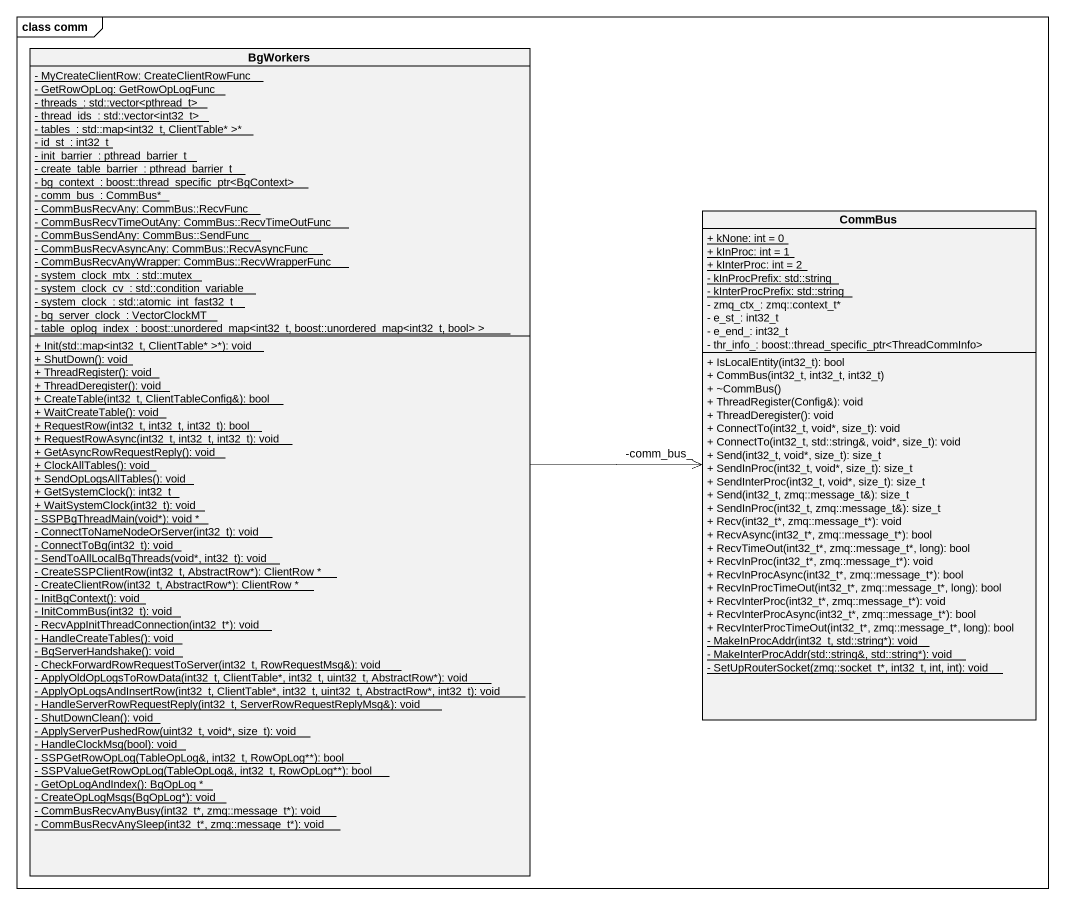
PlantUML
@startuml
mainframe class comm
hide circle
hide empty members
skinparam classAttributeIconSize 0
class BgWorkers {
  {static} - MyCreateClientRow: CreateClientRowFunc
  {static} - GetRowOpLog: GetRowOpLogFunc
  {static} - threads_: std::vector<pthread_t>
  {static} - thread_ids_: std::vector<int32_t>
  {static} - tables_: std::map<int32_t, ClientTable* >*
  {static} - id_st_: int32_t
  {static} - init_barrier_: pthread_barrier_t
  {static} - create_table_barrier_: pthread_barrier_t
  {static} - bg_context_: boost::thread_specific_ptr<BgContext>
  {static} - comm_bus_: CommBus*
  {static} - CommBusRecvAny: CommBus::RecvFunc
  {static} - CommBusRecvTimeOutAny: CommBus::RecvTimeOutFunc
  {static} - CommBusSendAny: CommBus::SendFunc
  {static} - CommBusRecvAsyncAny: CommBus::RecvAsyncFunc
  {static} - CommBusRecvAnyWrapper: CommBus::RecvWrapperFunc
  {static} - system_clock_mtx_: std::mutex
  {static} - system_clock_cv_: std::condition_variable
  {static} - system_clock_: std::atomic_int_fast32_t
  {static} - bg_server_clock_: VectorClockMT
  {static} - table_oplog_index_: boost::unordered_map<int32_t, boost::unordered_map<int32_t, bool> >
  {static} + Init(std::map<int32_t, ClientTable* >*): void
  {static} + ShutDown(): void
  {static} + ThreadRegister(): void
  {static} + ThreadDeregister(): void
  {static} + CreateTable(int32_t, ClientTableConfig&): bool
  {static} + WaitCreateTable(): void
  {static} + RequestRow(int32_t, int32_t, int32_t): bool
  {static} + RequestRowAsync(int32_t, int32_t, int32_t): void
  {static} + GetAsyncRowRequestReply(): void
  {static} + ClockAllTables(): void
  {static} + SendOpLogsAllTables(): void
  {static} + GetSystemClock(): int32_t
  {static} + WaitSystemClock(int32_t): void
  {static} - SSPBgThreadMain(void*): void *
  {static} - ConnectToNameNodeOrServer(int32_t): void
  {static} - ConnectToBg(int32_t): void
  {static} - SendToAllLocalBgThreads(void*, int32_t): void
  {static} - CreateSSPClientRow(int32_t, AbstractRow*): ClientRow *
  {static} - CreateClientRow(int32_t, AbstractRow*): ClientRow *
  {static} - InitBgContext(): void
  {static} - InitCommBus(int32_t): void
  {static} - RecvAppInitThreadConnection(int32_t*): void
  {static} - HandleCreateTables(): void
  {static} - BgServerHandshake(): void
  {static} - CheckForwardRowRequestToServer(int32_t, RowRequestMsg&): void
  {static} - ApplyOldOpLogsToRowData(int32_t, ClientTable*, int32_t, uint32_t, AbstractRow*): void
  {static} - ApplyOpLogsAndInsertRow(int32_t, ClientTable*, int32_t, uint32_t, AbstractRow*, int32_t): void
  {static} - HandleServerRowRequestReply(int32_t, ServerRowRequestReplyMsg&): void
  {static} - ShutDownClean(): void
  {static} - ApplyServerPushedRow(uint32_t, void*, size_t): void
  {static} - HandleClockMsg(bool): void
  {static} - SSPGetRowOpLog(TableOpLog&, int32_t, RowOpLog**): bool
  {static} - SSPValueGetRowOpLog(TableOpLog&, int32_t, RowOpLog**): bool
  {static} - GetOpLogAndIndex(): BgOpLog *
  {static} - CreateOpLogMsgs(BgOpLog*): void
  {static} - CommBusRecvAnyBusy(int32_t*, zmq::message_t*): void
  {static} - CommBusRecvAnySleep(int32_t*, zmq::message_t*): void
}
class CommBus {
  {static} + kNone: int = 0
  {static} + kInProc: int = 1
  {static} + kInterProc: int = 2
  {static} - kInProcPrefix: std::string
  {static} - kInterProcPrefix: std::string
  - zmq_ctx_: zmq::context_t*
  - e_st_: int32_t
  - e_end_: int32_t
  - thr_info_: boost::thread_specific_ptr<ThreadCommInfo>
  + IsLocalEntity(int32_t): bool
  + CommBus(int32_t, int32_t, int32_t)
  + ~CommBus()
  + ThreadRegister(Config&): void
  + ThreadDeregister(): void
  + ConnectTo(int32_t, void*, size_t): void
  + ConnectTo(int32_t, std::string&, void*, size_t): void
  + Send(int32_t, void*, size_t): size_t
  + SendInProc(int32_t, void*, size_t): size_t
  + SendInterProc(int32_t, void*, size_t): size_t
  + Send(int32_t, zmq::message_t&): size_t
  + SendInProc(int32_t, zmq::message_t&): size_t
  + Recv(int32_t*, zmq::message_t*): void
  + RecvAsync(int32_t*, zmq::message_t*): bool
  + RecvTimeOut(int32_t*, zmq::message_t*, long): bool
  + RecvInProc(int32_t*, zmq::message_t*): void
  + RecvInProcAsync(int32_t*, zmq::message_t*): bool
  + RecvInProcTimeOut(int32_t*, zmq::message_t*, long): bool
  + RecvInterProc(int32_t*, zmq::message_t*): void
  + RecvInterProcAsync(int32_t*, zmq::message_t*): bool
  + RecvInterProcTimeOut(int32_t*, zmq::message_t*, long): bool
  {static} - MakeInProcAddr(int32_t, std::string*): void
  {static} - MakeInterProcAddr(std::string&, std::string*): void
  {static} - SetUpRouterSocket(zmq::socket_t*, int32_t, int, int): void
}
BgWorkers -right-> "-comm_bus_" CommBus
@enduml
